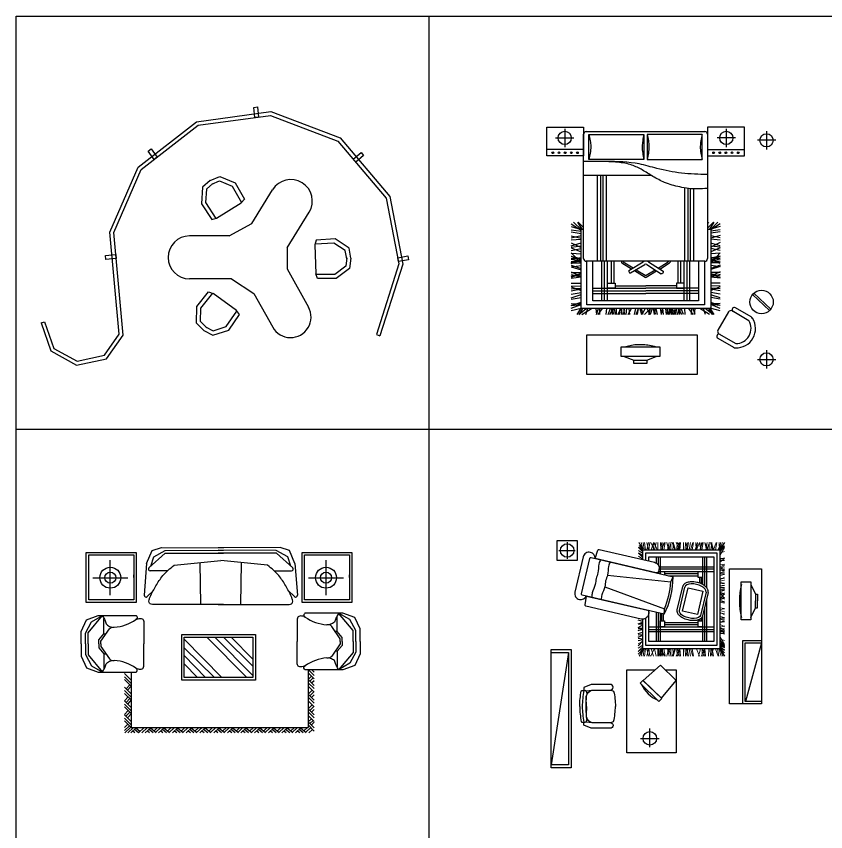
# Model space of a CAD drawing. Extents: x -72339 to 59654, y -38057 to 42097.
# Drawn here: x -72316 to -60556, y 30251 to 42097 of the extents above; entities that cross this region are included whole.
import ezdxf

# ---------------------------------------------------------------- set-up
doc = ezdxf.new("R2010")
doc.units = 0
doc.header["$MEASUREMENT"] = 0
doc.layers.get('0').update_dxf_attribs({"linetype": 'CONTINUOUS'})
doc.layers.add('HUM', color=7, linetype='CONTINUOUS')
doc.layers.add('TOL', color=5, linetype='CONTINUOUS')

# ---------------------------------------------------------------- blocks, each defined once
blk = doc.blocks.new('1045')
for p, q in [((-1863, 1631), (-1560, 2121)), ((-2374, 1705), (-2014, 1928)), ((-1969, 1983), (-2014, 1928)), ((-1349, 1274), (-1028, 1793)), ((-2443, 1689), (-2374, 1705)), ((-2189, 1449), (-1863, 1631)), ((-2189, 1449), (-2765, 1449)), ((-924, 1389), (-945, 1321)), ((-945, 1321), (-932, 898)), ((-1349, 1274), (-1349, 969)), ((-1349, 969), (-1039, 414)), ((-907, 832), (-932, 898)), ((-2155, 824), (-2765, 824)), ((-2155, 824), (-1830, 611)), ((-2490, 637), (-2423, 615)), ((-2082, 364), (-2423, 615)), ((-1830, 611), (-1558, 124)), ((-2042, 306), (-2082, 364)), ((-4923, 185), (-4871, 202)), ((-52, 17), (0, 0))]:
    blk.add_line(p, q)
for points in [[(-1819, 3169), (-1834, 3317), (-1779, 3323), (-1764, 3174)], [(-3278, 2561), (-3368, 2680), (-3324, 2713), (-3234, 2595)], [(-388, 2564), (-273, 2659), (-237, 2617), (-352, 2521)], [(-3833, 1122), (-3982, 1108), (-3987, 1163), (-3838, 1177)], [(258, 1131), (404, 1158), (414, 1104), (268, 1077)]]:
    blk.add_lwpolyline(points, close=True)
for points in [[(-4923, 185), (-4783, -222), (-4409, -429), (-3971, -334), (-3732, 9), (-3867, 1497), (-3469, 2412), (-2641, 3057), (-1589, 3200), (-610, 2826), (91, 1998), (274, 1043), (-52, 17)], [(-4871, 202), (-4739, -184), (-4401, -371), (-4004, -285), (-3788, 24), (-3923, 1506), (-3514, 2447), (-2663, 3109), (-1583, 3256), (-577, 2872), (142, 2023), (331, 1040), (0, 0)], [(-2466, 2256), (-2579, 2159), (-2593, 1917), (-2443, 1689)], [(-2466, 2256), (-2328, 2314), (-2105, 2219), (-1969, 1983)], [(-2427, 2211), (-2521, 2130), (-2533, 1933), (-2382, 1704)], [(-2443, 2202), (-2329, 2250), (-2147, 2172), (-2009, 1934)], [(-480, 1114), (-503, 1236), (-668, 1345), (-942, 1329)], [(-422, 1125), (-449, 1271), (-652, 1405), (-924, 1389)], [(-480, 1132), (-496, 1009), (-654, 890), (-929, 891)], [(-422, 1125), (-441, 977), (-635, 831), (-907, 832)], [(-2559, 74), (-2664, 180), (-2659, 423), (-2490, 637)], [(-2517, 116), (-2605, 204), (-2600, 402), (-2430, 618)], [(-2532, 127), (-2422, 69), (-2234, 132), (-2078, 358)], [(-2559, 74), (-2427, 6), (-2197, 82), (-2042, 306)]]:
    blk.add_lwpolyline(points)
for centre, radius, start, end in [((-1294, 1957), 312, 328.2882, 148.2882), ((-2765, 1137), 312, 90, 270), ((-1298, 269), 297, 209.2114, 29.2114)]:
    blk.add_arc(centre, radius, start, end)
blk = doc.blocks.new('1048')
for p, q in [((-2982, -161), (-2903, 27)), ((-2903, 27), (-2765, 70)), ((-2879, -63), (-2711, 28)), ((-2765, 70), (-1868, 67)), ((-2711, 28), (-1868, 33)), ((-1044, 70), (-1941, 67)), ((-1098, 28), (-1941, 33)), ((-930, -63), (-1098, 28)), ((-906, 27), (-1044, 70)), ((-827, -161), (-906, 27)), ((-3510, -622), (-3510, -111)), ((-2950, -224), (-2713, -11)), ((-2921, -198), (-2879, -63)), ((-2713, -11), (-1868, -10)), ((-2584, -187), (-1905, -118)), ((-1096, -11), (-1941, -10)), ((-1225, -187), (-1905, -118)), ((-859, -224), (-1096, -11)), ((-888, -198), (-930, -63)), ((-376, -622), (-376, -111)), ((-2982, -161), (-3019, -621)), ((-2195, -757), (-2206, -149)), ((-1614, -757), (-1603, -149)), ((-827, -161), (-790, -621)), ((-3169, -362), (-3169, -324)), ((-2678, -267), (-2933, -267)), ((-1131, -267), (-876, -267)), ((-35, -362), (-35, -324)), ((-3766, -367), (-3255, -367)), ((-631, -367), (-121, -367)), ((-2885, -553), (-2977, -641)), ((-925, -553), (-832, -641)), ((-1868, -757), (-2899, -757)), ((-1941, -757), (-910, -757)), ((-3858, -978), (-3686, -916)), ((-3833, -1168), (-3624, -916)), ((-3785, -1010), (-3624, -916)), ((-3686, -916), (-3135, -916)), ((-131, -880), (-682, -880)), ((-212, -1148), (-215, -923)), ((-32, -974), (-193, -880)), ((16, -1132), (-193, -880)), ((41, -943), (-131, -880)), ((118, -1112), (41, -943)), ((-3935, -1148), (-3858, -978)), ((-3872, -1171), (-3785, -1010)), ((-3606, -1184), (-3602, -959)), ((-3023, -1004), (-3023, -1328)), ((-794, -968), (-794, -1292)), ((55, -1135), (-32, -974)), ((-3935, -1328), (-3935, -1148)), ((-3872, -1328), (-3872, -1171)), ((-3833, -1328), (-3833, -1168)), ((-3676, -1270), (-3606, -1184)), ((-3647, -1291), (-3524, -1112)), ((-3606, -1184), (-3573, -1182)), ((-170, -1255), (-293, -1076)), ((-212, -1148), (-244, -1147)), ((-141, -1234), (-212, -1148)), ((16, -1292), (16, -1132)), ((55, -1292), (55, -1135)), ((118, -1292), (118, -1112)), ((-3676, -1328), (-3676, -1270)), ((-3647, -1328), (-3647, -1291)), ((-794, -1616), (-794, -1292)), ((-170, -1292), (-170, -1255)), ((-170, -1292), (-170, -1329)), ((-141, -1292), (-141, -1234)), ((-141, -1292), (-141, -1350)), ((16, -1292), (16, -1452)), ((55, -1292), (55, -1449)), ((118, -1292), (118, -1472)), ((-3935, -1328), (-3935, -1508)), ((-3872, -1328), (-3872, -1485)), ((-3833, -1328), (-3833, -1488)), ((-3676, -1328), (-3676, -1386)), ((-3676, -1386), (-3606, -1472)), ((-3647, -1328), (-3647, -1365)), ((-3647, -1365), (-3524, -1544)), ((-3023, -1652), (-3023, -1328)), ((-170, -1329), (-293, -1508)), ((-141, -1350), (-212, -1436)), ((-3935, -1508), (-3858, -1677)), ((-3872, -1485), (-3785, -1646)), ((-3833, -1488), (-3624, -1740)), ((-3606, -1472), (-3602, -1697)), ((-3606, -1472), (-3573, -1473)), ((-212, -1436), (-244, -1437)), ((-212, -1436), (-215, -1661)), ((16, -1452), (-193, -1704)), ((55, -1449), (-32, -1610)), ((118, -1472), (41, -1641)), ((-3785, -1646), (-3624, -1740)), ((-32, -1610), (-193, -1704)), ((41, -1641), (-131, -1704)), ((-3858, -1677), (-3686, -1740)), ((-3686, -1740), (-3135, -1740)), ((-3304, -1759), (-3206, -1855)), ((-3205, -1740), (-3205, -2543)), ((-131, -1704), (-682, -1704)), ((-637, -1704), (-637, -2543)), ((-637, -1751), (-547, -1838)), ((-632, -1704), (-547, -1786)), ((-584, -1704), (-547, -1739)), ((-3304, -1808), (-3206, -1904)), ((-3304, -1848), (-3206, -1944)), ((-637, -1845), (-588, -1799)), ((-637, -1845), (-547, -1932)), ((-637, -1892), (-547, -1978)), ((-612, -1869), (-563, -1823)), ((-587, -1894), (-547, -1858)), ((-3304, -1958), (-3206, -2054)), ((-3304, -2007), (-3206, -2103)), ((-3227, -1922), (-3281, -1980)), ((-3205, -1943), (-3259, -2002)), ((-637, -1944), (-547, -2031)), ((-637, -2058), (-577, -2002)), ((-3304, -2047), (-3206, -2143)), ((-3252, -2097), (-3304, -2154)), ((-3227, -2121), (-3280, -2178)), ((-637, -2058), (-547, -2145)), ((-637, -2104), (-547, -2191)), ((-612, -2082), (-552, -2026)), ((-587, -2107), (-547, -2070)), ((-3303, -2156), (-3205, -2252)), ((-3303, -2205), (-3205, -2301)), ((-3303, -2245), (-3205, -2341)), ((-3205, -2142), (-3258, -2200)), ((-637, -2156), (-547, -2243)), ((-637, -2270), (-577, -2214)), ((-612, -2294), (-553, -2238)), ((-3251, -2295), (-3303, -2352)), ((-3303, -2359), (-3205, -2456)), ((-3226, -2319), (-3283, -2380)), ((-3203, -2340), (-3260, -2401)), ((-637, -2270), (-547, -2357)), ((-637, -2316), (-547, -2403)), ((-637, -2369), (-547, -2455)), ((-587, -2319), (-547, -2282)), ((-3303, -2408), (-3205, -2505)), ((-3303, -2448), (-3205, -2545)), ((-637, -2463), (-588, -2417)), ((-637, -2463), (-547, -2550)), ((-612, -2487), (-563, -2441)), ((-592, -2507), (-547, -2465)), ((-3303, -2541), (-3255, -2495)), ((-3303, -2585), (-3232, -2518)), ((-3300, -2622), (-3211, -2538)), ((-3256, -2622), (-3173, -2543)), ((-3214, -2622), (-3131, -2543)), ((-3205, -2543), (-637, -2543)), ((-3152, -2622), (-3185, -2594)), ((-3101, -2622), (-3160, -2571)), ((-3080, -2602), (-3140, -2552)), ((-3101, -2622), (-3017, -2543)), ((-3054, -2622), (-2971, -2543)), ((-3002, -2622), (-2918, -2543)), ((-2939, -2622), (-2972, -2594)), ((-2888, -2622), (-2948, -2571)), ((-2844, -2622), (-2927, -2552)), ((-2877, -2594), (-2823, -2543)), ((-2853, -2615), (-2777, -2543)), ((-2808, -2622), (-2724, -2543)), ((-2745, -2622), (-2778, -2594)), ((-2694, -2622), (-2754, -2571)), ((-2650, -2622), (-2733, -2552)), ((-2680, -2596), (-2624, -2543)), ((-2656, -2617), (-2577, -2543)), ((-2608, -2622), (-2525, -2543)), ((-2546, -2622), (-2579, -2594)), ((-2495, -2622), (-2555, -2571)), ((-2451, -2622), (-2534, -2552)), ((-2481, -2596), (-2425, -2543)), ((-2457, -2617), (-2379, -2543)), ((-2410, -2622), (-2326, -2543)), ((-2347, -2622), (-2380, -2594)), ((-2296, -2622), (-2356, -2571)), ((-2252, -2622), (-2335, -2552)), ((-2281, -2597), (-2224, -2543)), ((-2257, -2618), (-2177, -2543)), ((-2208, -2622), (-2125, -2543)), ((-2146, -2622), (-2179, -2594)), ((-2095, -2622), (-2155, -2571)), ((-2051, -2622), (-2134, -2552)), ((-2081, -2597), (-2024, -2543)), ((-2056, -2617), (-1977, -2543)), ((-2008, -2622), (-1925, -2543)), ((-1946, -2622), (-1979, -2594)), ((-1895, -2622), (-1955, -2571)), ((-1851, -2622), (-1934, -2552)), ((-1880, -2597), (-1824, -2543)), ((-1856, -2618), (-1777, -2543)), ((-1808, -2622), (-1724, -2543)), ((-1746, -2622), (-1778, -2594)), ((-1694, -2622), (-1754, -2571)), ((-1650, -2622), (-1733, -2552)), ((-1683, -2594), (-1630, -2543)), ((-1659, -2615), (-1583, -2543)), ((-1614, -2622), (-1531, -2543)), ((-1552, -2622), (-1584, -2594)), ((-1500, -2622), (-1560, -2571)), ((-1456, -2622), (-1540, -2552)), ((-1486, -2597), (-1428, -2543)), ((-1461, -2618), (-1382, -2543)), ((-1413, -2622), (-1329, -2543)), ((-1351, -2622), (-1383, -2594)), ((-1299, -2622), (-1359, -2571)), ((-1255, -2622), (-1338, -2552)), ((-1286, -2596), (-1230, -2543)), ((-1261, -2617), (-1183, -2543)), ((-1214, -2622), (-1131, -2543)), ((-1152, -2622), (-1185, -2594)), ((-1100, -2622), (-1160, -2571)), ((-1057, -2622), (-1140, -2552)), ((-1088, -2596), (-1032, -2543)), ((-1063, -2616), (-985, -2543)), ((-1016, -2622), (-933, -2543)), ((-954, -2622), (-987, -2594)), ((-903, -2622), (-963, -2571)), ((-859, -2622), (-942, -2552)), ((-891, -2595), (-836, -2543)), ((-866, -2616), (-789, -2543)), ((-820, -2622), (-737, -2543)), ((-758, -2622), (-790, -2594)), ((-706, -2622), (-766, -2571)), ((-663, -2622), (-746, -2552)), ((-697, -2593), (-644, -2543)), ((-672, -2614), (-599, -2544)), ((-637, -2506), (-547, -2595)), ((-628, -2622), (-573, -2570))]:
    blk.add_line(p, q)
for points in [[(-3859, -725), (-3859, 0), (-3134, 0), (-3134, -725)], [(-725, -725), (-725, 0), (0, 0), (0, -725)], [(-3821, -689), (-3821, -35), (-3169, -35), (-3169, -689)], [(-687, -689), (-687, -35), (-35, -35), (-35, -689)], [(-2473, -1854), (-2473, -1192), (-1401, -1192), (-1401, -1854)], [(-2437, -1818), (-2437, -1229), (-1438, -1229), (-1438, -1818)]]:
    blk.add_lwpolyline(points, close=True)
for centre, radius in [((-3510, -367), 152), ((-376, -367), 152), ((-3510, -367), 80.5), ((-376, -367), 80.5)]:
    blk.add_circle(centre, radius)
for centre, radius, start, end in [((-2933, -242), 25, 131.9188, 270), ((-876, -242), 25, 270, 48.0812), ((-2994, -623), 25, 175.3908, 313.8936), ((-815, -623), 25, 226.1064, 4.6092), ((-324, -438), 614, 234.5594, 266.2033), ((-3494, -474), 614, 273.7967, 305.4406), ((-324, -2146), 614, 93.7967, 125.4406), ((-3494, -2182), 614, 54.5594, 86.2033)]:
    blk.add_arc(centre, radius, start, end)
for points in [[(-2899, -757), (-2930, -746), (-2946, -728), (-2946, -688), (-2929, -643), (-2848, -487), (-2747, -337), (-2584, -187)], [(-910, -757), (-879, -746), (-863, -728), (-863, -688), (-880, -643), (-961, -487), (-1062, -337), (-1225, -187)], [(-3624, -916), (-3610, -945), (-3585, -994), (-3562, -1048), (-3537, -1067), (-3505, -1080), (-3484, -1087)], [(-3135, -916), (-3120, -938), (-3118, -953), (-3138, -974)], [(-679, -938), (-741, -923), (-771, -929), (-785, -940), (-794, -968)], [(-682, -880), (-697, -902), (-699, -917), (-679, -938)], [(-193, -880), (-207, -909), (-232, -958), (-255, -1012), (-280, -1031), (-312, -1044), (-333, -1051)], [(-3138, -974), (-3076, -959), (-3046, -965), (-3032, -976), (-3023, -1004)], [(-293, -1076), (-321, -1054), (-364, -1050)], [(-3524, -1112), (-3496, -1090), (-3453, -1086)], [(-293, -1508), (-321, -1530), (-364, -1534)], [(-193, -1704), (-207, -1675), (-232, -1626), (-255, -1572), (-280, -1553), (-312, -1540), (-333, -1533)], [(-3624, -1740), (-3610, -1711), (-3585, -1661), (-3562, -1608), (-3537, -1589), (-3505, -1575), (-3484, -1569)], [(-3524, -1544), (-3496, -1565), (-3453, -1570)], [(-3138, -1682), (-3076, -1697), (-3046, -1691), (-3032, -1680), (-3023, -1652)], [(-679, -1646), (-741, -1661), (-771, -1655), (-785, -1644), (-794, -1616)], [(-682, -1704), (-697, -1682), (-699, -1667), (-679, -1646)], [(-3135, -1740), (-3120, -1717), (-3118, -1703), (-3138, -1682)]]:
    blk.add_spline(points, degree=3)
at = {"layer": 'TOL'}
for p, q in [((-2437, -1262), (-1889, -1818)), ((-2110, -1229), (-1529, -1818)), ((-1990, -1229), (-1438, -1789)), ((-1866, -1229), (-1438, -1652)), ((-1752, -1229), (-1438, -1550)), ((-2437, -1387), (-1996, -1818)), ((-2437, -1496), (-2125, -1818)), ((-2437, -1618), (-2242, -1818))]:
    blk.add_line(p, q, dxfattribs=at)
blk = doc.blocks.new('卧室')
for p, q in [((-65, 2010), (470, 2010)), ((-65, 1596), (-65, 2010)), ((196, 1989), (196, 1723)), ((470, 2010), (470, 1596)), ((470, 103), (470, 1910)), ((509, 1949), (2232, 1949)), ((2270, 2010), (2270, 1596)), ((2806, 2010), (2270, 2010)), ((2270, 2010), (2270, 1596)), ((2270, 1910), (2270, 103)), ((2544, 1989), (2544, 1723)), ((2806, 1596), (2806, 2010)), ((3128, 1954), (3128, 1688)), ((63, 1856), (330, 1856)), ((2677, 1856), (2411, 1856)), ((3262, 1821), (2995, 1821)), ((470, 1689), (-65, 1689)), ((2270, 1689), (2806, 1689)), ((470, 1596), (-65, 1596)), ((2270, 1596), (2806, 1596)), ((1455, 1310), (477, 1310)), ((291, 609), (437, 518)), ((323, 633), (437, 525)), ((383, 633), (445, 532)), ((390, 633), (470, 553)), ((461, 633), (470, 620)), ((2286, 633), (2270, 611)), ((2357, 633), (2270, 547)), ((2364, 633), (2301, 532)), ((2423, 633), (2317, 532)), ((2457, 610), (2318, 523)), ((291, 567), (437, 527)), ((291, 522), (437, 500)), ((291, 493), (437, 469)), ((2457, 568), (2318, 529)), ((2457, 522), (2318, 501)), ((2457, 493), (2318, 471)), ((291, 403), (437, 437)), ((291, 435), (437, 399)), ((291, 373), (437, 386)), ((2457, 436), (2318, 401)), ((2457, 403), (2318, 435)), ((2457, 372), (2318, 385)), ((291, 334), (437, 264)), ((291, 289), (437, 330)), ((291, 269), (437, 286)), ((291, 258), (437, 199)), ((291, 220), (437, 251)), ((2457, 335), (2318, 268)), ((2457, 289), (2318, 328)), ((2457, 269), (2318, 285)), ((2457, 259), (2318, 202)), ((2457, 219), (2318, 249)), ((291, 186), (437, 38)), ((291, 180), (437, 174)), ((291, 139), (437, 106)), ((291, 136), (437, 67)), ((291, 93), (437, 121)), ((2457, 186), (2318, 36)), ((2457, 180), (2318, 174)), ((2457, 140), (2318, 108)), ((2457, 137), (2318, 71)), ((2457, 92), (2318, 119)), ((291, 111), (437, 105)), ((291, 44), (437, 98)), ((291, 94), (437, 65)), ((291, 32), (437, 87)), ((291, 60), (437, 66)), ((291, 42), (437, 42)), ((291, 7), (437, -42)), ((291, -15), (437, 2)), ((2232, 64), (509, 64)), ((736, -512), (736, 64)), ((774, -512), (774, 64)), ((818, -512), (818, 64)), ((871, 64), (871, -256)), ((910, 64), (910, -256)), ((1021, 64), (1021, 50)), ((1027, 40), (1165, -45)), ((1047, 64), (1047, 58)), ((1047, 58), (1190, -30)), ((1127, -68), (1334, 55)), ((1210, -72), (1358, 15)), ((1390, 15), (1532, -76)), ((1415, 54), (1625, -80)), ((1552, -34), (1701, 58)), ((1576, -49), (1720, 40)), ((1701, 64), (1701, 58)), ((1727, 64), (1727, 50)), ((1838, 64), (1838, -256)), ((1876, 64), (1876, -256)), ((1930, -512), (1930, 64)), ((1973, -512), (1973, 64)), ((2012, -512), (2012, 64)), ((2457, 111), (2318, 105)), ((2457, 43), (2318, 95)), ((2457, 94), (2318, 66)), ((2457, 31), (2318, 84)), ((2457, 60), (2318, 66)), ((2457, 42), (2318, 42)), ((2457, 7), (2318, -39)), ((2457, -15), (2318, 1)), ((291, -15), (437, -58)), ((291, -89), (437, -159)), ((291, -100), (437, -98)), ((291, -152), (437, -116)), ((1154, -105), (1210, -72)), ((1210, -72), (1367, -169)), ((1235, -58), (1367, -139)), ((1381, -139), (1508, -60)), ((1381, -169), (1532, -76)), ((1532, -76), (1598, -117)), ((2457, -14), (2318, -56)), ((2457, -88), (2318, -154)), ((2457, -100), (2318, -98)), ((2457, -153), (2318, -118)), ((437, -120), (291, -171)), ((291, -126), (437, -169)), ((291, -181), (437, -164)), ((2318, -123), (2457, -171)), ((2457, -126), (2318, -167)), ((2457, -181), (2318, -165)), ((291, -252), (437, -254)), ((291, -298), (437, -291)), ((291, -306), (437, -363)), ((291, -337), (437, -325)), ((291, -366), (437, -338)), ((607, -328), (1374, -328)), ((929, -292), (1374, -292)), ((1818, -292), (1374, -292)), ((2140, -328), (1374, -328)), ((2457, -252), (2318, -253)), ((2457, -298), (2318, -291)), ((2457, -305), (2318, -360)), ((2457, -337), (2318, -325)), ((2457, -366), (2318, -340)), ((291, -413), (437, -391)), ((291, -468), (437, -419)), ((291, -487), (437, -460)), ((607, -366), (1374, -366)), ((607, -405), (1374, -405)), ((2140, -366), (1374, -366)), ((2140, -405), (1374, -405)), ((2457, -414), (2318, -392)), ((2457, -469), (2318, -422)), ((2457, -487), (2318, -462)), ((3172, -652), (2924, -420)), ((3190, -632), (2942, -401)), ((291, -578), (437, -531)), ((291, -548), (437, -553)), ((291, -619), (437, -562)), ((291, -580), (437, -563)), ((2457, -578), (2318, -533)), ((2457, -548), (2318, -553)), ((2457, -580), (2318, -564)), ((2457, -620), (2318, -565)), ((291, -653), (437, -616)), ((379, -707), (437, -617)), ((399, -707), (508, -623)), ((406, -707), (457, -623)), ((447, -707), (587, -623)), ((503, -707), (533, -623)), ((663, -707), (654, -623)), ((656, -707), (686, -623)), ((684, -707), (746, -623)), ((707, -707), (704, -623)), ((799, -707), (807, -623)), ((826, -707), (860, -623)), ((851, -707), (901, -623)), ((873, -623), (886, -707)), ((911, -707), (887, -623)), ((898, -623), (888, -707)), ((934, -707), (921, -623)), ((949, -707), (947, -623)), ((966, -707), (1018, -623)), ((997, -623), (989, -707)), ((1035, -707), (1018, -623)), ((1022, -707), (1024, -623)), ((1064, -623), (1044, -707)), ((1068, -707), (1055, -623)), ((1092, -623), (1084, -707)), ((1117, -707), (1165, -623)), ((1130, -623), (1139, -707)), ((1211, -707), (1228, -623)), ((1236, -707), (1268, -623)), ((1253, -707), (1268, -623)), ((1287, -623), (1314, -707)), ((1336, -707), (1312, -623)), ((1367, -623), (1318, -707)), ((1356, -707), (1443, -623)), ((1387, -623), (1435, -707)), ((1418, -707), (1442, -623)), ((1467, -623), (1440, -707)), ((1500, -707), (1486, -623)), ((1518, -707), (1486, -623)), ((1508, -623), (1501, -707)), ((1543, -707), (1526, -623)), ((1602, -707), (1590, -623)), ((1603, -707), (1617, -623)), ((1629, -707), (1621, -623)), ((1661, -623), (1670, -707)), ((1682, -623), (1703, -707)), ((1685, -707), (1698, -623)), ((1711, -707), (1728, -623)), ((1725, -707), (1722, -623)), ((1724, -623), (1746, -707)), ((1780, -707), (1729, -623)), ((1750, -623), (1757, -707)), ((1807, -707), (1759, -623)), ((1794, -623), (1785, -707)), ((1797, -707), (1799, -623)), ((1812, -707), (1825, -623)), ((1835, -707), (1859, -623)), ((1896, -707), (1845, -623)), ((1848, -623), (1858, -707)), ((1873, -623), (1861, -707)), ((1921, -707), (1886, -623)), ((1947, -707), (1939, -623)), ((2063, -707), (2000, -623)), ((2039, -707), (2042, -623)), ((2091, -707), (2061, -623)), ((2083, -707), (2093, -623)), ((2299, -707), (2160, -623)), ((2243, -707), (2214, -623)), ((2347, -707), (2238, -623)), ((2341, -707), (2289, -623)), ((2457, -654), (2309, -616)), ((2367, -707), (2309, -617)), ((2575, -672), (2422, -937)), ((2872, -799), (2628, -658)), ((2904, -743), (2677, -612)), ((2421, -1055), (2648, -1186)), ((2436, -990), (2680, -1130)), ((3128, -1228), (3128, -1494)), ((1058, -1319), (1200, -1375)), ((1387, -1375), (1523, -1319)), ((2995, -1361), (3262, -1361))]:
    blk.add_line(p, q)
for points in [[(548, 1907), (1348, 1907), (1348, 1544), (548, 1544)], [(2192, 1907), (1392, 1907), (1392, 1544), (2192, 1544)], [(818, -256), (929, -256), (929, -328), (818, -328)], [(1930, -256), (1818, -256), (1818, -328), (1930, -328)], [(517, -1004), (2121, -1004), (2121, -1583), (517, -1581)], [(1018, -1177), (1576, -1177), (1576, -1319), (1018, -1319)], [(1200, -1375), (1387, -1375), (1387, -1422), (1200, -1422)]]:
    blk.add_lwpolyline(points, close=True)
for points in [[(674, 64), (674, 1310)], [(723, 64), (723, 1310)], [(756, 64), (756, 1310)], [(805, 64), (805, 1310)], [(1942, 64), (1942, 1127)], [(1991, 64), (1991, 1121)], [(2025, 64), (2025, 1118)], [(2073, 64), (2073, 1115)], [(2270, 532), (2318, 532), (2318, -623), (437, -623), (437, 532), (470, 532)], [(2229, 64), (2229, -571), (519, -571), (519, 64)], [(2140, 64), (2140, -512), (607, -512), (607, 64)]]:
    blk.add_lwpolyline(points)
for centre, radius in [((196, 1856), 96.2), ((2544, 1856), 96.2), ((3128, 1821), 96.2), ((24, 1641), 12.8), ((113, 1641), 12.8), ((202, 1641), 12.8), ((292, 1641), 12.8), ((381, 1641), 12.8), ((2359, 1641), 12.8), ((2449, 1641), 12.8), ((2538, 1641), 12.8), ((2627, 1641), 12.8), ((2717, 1641), 12.8), ((3056, -528), 170), ((3128, -1361), 96.2)]:
    blk.add_circle(centre, radius)
for centre, radius, start, end in [((509, 1910), 38.5, 90, 180), ((2232, 1910), 38.5, 0, 90), ((509, 103), 38.5, 180, 270), ((1034, 50), 12.8, 180, 238.4706), ((1373, -11), 77.1, 101.7319, 120.5682), ((1373, -11), 30.8, 57.5996, 120.5682), ((1373, -11), 77.1, 57.5996, 78.2681), ((1714, 50), 12.8, 301.5294, 0), ((2232, 103), 38.5, 270, 0), ((1374, -128), 12.8, 238.4706, 301.9314), ((1374, -158), 12.8, 238.4706, 301.9314), ((2608, -691), 38.5, 60, 150), ((2660, -640), 32.1, 60, 240), ((2687, -913), 281, 268.1506, 31.8494), ((2687, -913), 217, 268.1506, 31.8494), ((2872, -799), 64.2, 31.8494, 60), ((2456, -956), 38.5, 150, 240), ((2437, -1027), 32.1, 60, 240), ((2680, -1130), 64.2, 240, 268.1506)]:
    blk.add_arc(centre, radius, start, end)
for points in [[(548, 1907), (567, 1816), (574, 1734), (567, 1635), (548, 1544)], [(1348, 1907), (1329, 1816), (1322, 1734), (1329, 1635), (1348, 1544)], [(1392, 1907), (1412, 1816), (1419, 1734), (1412, 1635), (1392, 1544)], [(2192, 1907), (2173, 1816), (2166, 1734), (2173, 1635), (2192, 1544)], [(1066, -1177), (1145, -1158), (1240, -1145), (1290, -1143), (1382, -1148), (1473, -1165), (1523, -1177)]]:
    blk.add_spline(points, degree=3)
for points, knots in [([(2270, 1323), (2144, 1327), (1897, 1335), (1566, 1398), (1212, 1508), (852, 1513), (585, 1514), (477, 1515)], [7.223389, 7.223389, 7.223389, 7.223389, 386.135262, 747.950655, 1014.373481, 1493.398235, 1816.440958, 1816.440958, 1816.440958, 1816.440958]), ([(2270, 1122), (2222, 1118), (2087, 1108), (1876, 1135), (1657, 1198), (1479, 1292), (1330, 1392), (1161, 1474), (949, 1510), (792, 1512), (706, 1513)], [7.241339, 7.241339, 7.241339, 7.241339, 152.040411, 411.673231, 641.138988, 832.958668, 1012.969645, 1178.339699, 1391.716588, 1650.034643, 1650.034643, 1650.034643, 1650.034643]), ([(1127, -68), (1126, -74), (1125, -86), (1136, -104), (1148, -105), (1154, -105)], [0.555043, 0.555043, 0.555043, 0.555043, 7.428808, 15.567233, 21.513827, 21.513827, 21.513827, 21.513827]), ([(1625, -80), (1626, -86), (1627, -98), (1615, -116), (1603, -117), (1598, -117)], [0.555043, 0.555043, 0.555043, 0.555043, 7.428808, 15.567233, 21.513827, 21.513827, 21.513827, 21.513827])]:
    blk.add_open_spline(points, degree=3, knots=knots)
blk = doc.blocks.new('书房1')
blk.add_line((1901, -686), (1901, -686))
for points in [[(0, 0), (288, 0), (288, -291), (0, -291)], [(2113, -537), (2047, -537), (2047, -450), (2113, -450)], [(2502, -413), (2967, -413), (2967, -2374), (2502, -2374)], [(1901, -686), (2116, -737), (2036, -1076), (1821, -1026)], [(2675, -602), (2813, -602), (2813, -1154), (2675, -1154)], [(1560, -1253), (1494, -1253), (1494, -1166), (1560, -1166)], [(2113, -1253), (2047, -1253), (2047, -1166), (2113, -1166)], [(2697, -1453), (2967, -1453), (2967, -2374), (2697, -2374)], [(2731, -1487), (2967, -1487), (2967, -2340), (2731, -2340)], [(-87, -1583), (205, -1583), (205, -3302), (-87, -3302)], [(-87, -1626), (163, -1626), (163, -3260), (-87, -3260)], [(1515, -2292), (1729, -2035), (1499, -1812), (1248, -2034)], [(1205, -2072), (1478, -2337), (1518, -2295), (1245, -2031)]]:
    blk.add_lwpolyline(points, close=True)
for points in [[(144, -25), (144, -266)], [(2431, -27), (2363, -136)], [(25, -145), (263, -145)], [(1244, -276), (1244, -135), (2363, -135), (2363, -1571), (1244, -1571), (1244, -1143)], [(1290, -287), (1290, -181), (2317, -181), (2317, -1525), (1290, -1525), (1290, -1127)], [(1332, -297), (1332, -236), (2275, -236), (2275, -1468), (1332, -1468), (1332, -1046)], [(1440, -236), (1440, -327)], [(1467, -236), (1467, -354)], [(1494, -236), (1494, -483)], [(2113, -236), (2113, -638)], [(2140, -236), (2140, -655)], [(2167, -236), (2167, -679)], [(1467, -460), (1467, -477)], [(1471, -450), (2275, -450)], [(1479, -383), (2275, -383)], [(1480, -410), (2275, -410)], [(1494, -483), (1494, -450), (1560, -450), (1560, -498)], [(731, -502), (1650, -600)], [(1560, -481), (2047, -481)], [(1619, -512), (2047, -512)], [(2069, -537), (2069, -619)], [(2091, -537), (2091, -628)], [(692, -671), (1558, -991)], [(1745, -1008), (1825, -669)], [(1775, -1015), (1855, -676)], [(2363, -656), (2431, -649)], [(2363, -681), (2431, -681)], [(2813, -639), (2879, -779), (2879, -878)], [(2162, -748), (2082, -1087)], [(2191, -755), (2112, -1094)], [(2879, -779), (2908, -779), (2908, -878)], [(2167, -858), (2167, -1468)], [(2813, -1117), (2879, -977), (2879, -878)], [(2879, -977), (2908, -977), (2908, -878)], [(1332, -1036), (1332, -1019)], [(1440, -1044), (1440, -1468)], [(1467, -1051), (1467, -1468)], [(1494, -1057), (1494, -1468)], [(1516, -1062), (1516, -1166)], [(2140, -973), (2140, -1468)], [(1244, -1178), (1177, -1158)], [(1177, -1208), (1244, -1184)], [(1538, -1067), (1538, -1166)], [(2069, -1145), (2069, -1166)], [(2091, -1129), (2091, -1166)], [(2113, -1089), (2113, -1468)], [(1244, -1213), (1177, -1215)], [(1177, -1262), (1244, -1226)], [(1244, -1278), (1177, -1277)], [(1177, -1307), (1244, -1284)], [(1244, -1295), (1177, -1308)], [(1332, -1253), (2275, -1253)], [(1332, -1293), (2275, -1293)], [(1560, -1191), (2047, -1191)], [(1560, -1222), (2047, -1222)], [(1177, -1352), (1244, -1330)], [(1244, -1371), (1177, -1376)], [(1177, -1403), (1244, -1377)], [(1332, -1320), (2275, -1320)], [(1244, -1431), (1177, -1424)], [(1177, -1451), (1244, -1436)], [(2363, -1504), (2431, -1542)], [(2363, -1525), (2431, -1555)], [(2967, -1487), (2734, -2340)], [(163, -1626), (-87, -3260)], [(2363, -1540), (2431, -1594)], [(2363, -1558), (2431, -1590)], [(2363, -1564), (2431, -1630)], [(2363, -1571), (2431, -1678)], [(1567, -1878), (1727, -1878), (1727, -3084), (1013, -3084), (1013, -1878), (1425, -1878)], [(494, -2090), (389, -2137), (389, -2179)], [(365, -2177), (405, -2180)], [(418, -2183), (514, -2175)], [(433, -2220), (424, -2252)], [(433, -2598), (424, -2566)], [(365, -2641), (405, -2638)], [(494, -2728), (389, -2680), (389, -2639)], [(418, -2635), (514, -2643)], [(1346, -3000), (1346, -2730)], [(1211, -2874), (1481, -2874)]]:
    blk.add_lwpolyline(points)
at = {"lineweight": 0}
for points in [[(1182, -97), (1244, -136), (1244, -135)], [(1182, -102), (1244, -164), (1244, -163)], [(1188, -27), (1244, -117)], [(1191, -70), (1244, -126)], [(1219, -27), (1244, -118)], [(1249, -27), (1265, -135)], [(1266, -27), (1284, -135)], [(1301, -27), (1327, -135)], [(1326, -27), (1302, -135)], [(1344, -27), (1333, -135)], [(1359, -27), (1411, -135)], [(1397, -27), (1367, -135)], [(1407, -27), (1395, -135)], [(1407, -27), (1451, -135)], [(1439, -27), (1416, -135)], [(1460, -27), (1464, -135)], [(1503, -27), (1507, -135)], [(1511, -27), (1532, -135)], [(1557, -27), (1516, -135)], [(1535, -27), (1530, -135)], [(1568, -27), (1547, -135)], [(1589, -27), (1640, -135)], [(1591, -27), (1615, -135)], [(1625, -27), (1604, -135)], [(1658, -27), (1617, -135)], [(1653, -27), (1653, -135)], [(1671, -27), (1707, -135)], [(1690, -27), (1678, -135)], [(1685, -27), (1717, -135)], [(1728, -27), (1779, -135)], [(1742, -27), (1740, -135)], [(1776, -27), (1750, -135)], [(1752, -135), (1785, -41), (1785, -27)], [(1753, -27), (1785, -135)], [(1792, -27), (1780, -135)], [(1834, -27), (1836, -135)], [(1863, -27), (1858, -135)], [(1862, -27), (1905, -135)], [(1888, -27), (1879, -135)], [(1906, -27), (1886, -135)], [(1936, -27), (1919, -135)], [(1972, -27), (1936, -135)], [(1981, -27), (1962, -135)], [(2039, -27), (2004, -135)], [(2016, -27), (2020, -135)], [(2066, -27), (2023, -135)], [(2037, -27), (2025, -135)], [(2065, -27), (2087, -135)], [(2112, -27), (2071, -135)], [(2090, -27), (2085, -135)], [(2123, -27), (2102, -135)], [(2144, -27), (2195, -135)], [(2146, -27), (2170, -135)], [(2180, -27), (2159, -135)], [(2213, -27), (2172, -135)], [(2208, -27), (2208, -135)], [(2226, -27), (2261, -135)], [(2245, -27), (2232, -135)], [(2240, -27), (2271, -135)], [(2308, -27), (2273, -135)], [(2318, -27), (2299, -135)], [(2376, -27), (2341, -135)], [(2353, -27), (2357, -135)], [(2402, -27), (2360, -135)], [(2374, -27), (2362, -135)], [(2431, -77), (2363, -149), (2363, -149)], [(2431, -79), (2363, -167), (2363, -167)], [(2431, -94), (2363, -136), (2363, -135)], [(2431, -102), (2363, -215), (2363, -215)], [(1182, -145), (1244, -189), (1244, -188)], [(1182, -179), (1244, -217), (1244, -217)], [(1182, -183), (1244, -245), (1244, -245)], [(1182, -227), (1244, -270), (1244, -270)], [(2431, -158), (2363, -182), (2363, -181)], [(2431, -252), (2363, -276), (2363, -276)], [(2431, -264), (2363, -256), (2363, -256)], [(2431, -263), (2363, -313), (2363, -313)], [(2431, -290), (2363, -288), (2363, -287)], [(2431, -345), (2363, -351), (2363, -350)], [(2431, -355), (2363, -383), (2363, -383)], [(2431, -367), (2363, -408), (2363, -408)], [(2363, -391), (2431, -401)], [(2363, -407), (2431, -398)], [(2431, -420), (2363, -400), (2363, -399)], [(2431, -431), (2363, -421), (2363, -420)], [(2431, -439), (2363, -437), (2363, -436)], [(2431, -438), (2363, -480), (2363, -479)], [(2363, -467), (2431, -461)], [(2431, -494), (2363, -481), (2363, -480)], [(2431, -482), (2363, -484), (2363, -484)], [(2363, -509), (2431, -492)], [(2431, -532), (2363, -570), (2363, -570)], [(2363, -549), (2431, -556)], [(2363, -592), (2431, -574)], [(2431, -619), (2363, -608), (2363, -607)], [(2363, -631), (2431, -623)], [(2431, -700), (2363, -714), (2363, -713)], [(2431, -712), (2363, -738), (2363, -738)], [(2363, -725), (2431, -730)], [(2431, -727), (2363, -738), (2363, -738)], [(2363, -750), (2431, -772)], [(2363, -799), (2431, -760)], [(2431, -835), (2363, -765), (2363, -764)], [(2431, -785), (2363, -766), (2363, -765)], [(2431, -776), (2363, -846), (2363, -845)], [(2363, -812), (2431, -850)], [(2431, -826), (2363, -845), (2363, -845)], [(2363, -860), (2431, -839)], [(2431, -884), (2363, -872), (2363, -872)], [(2431, -898), (2363, -872), (2363, -872)], [(2363, -886), (2431, -881)], [(2431, -910), (2363, -897), (2363, -896)], [(2363, -980), (2431, -987)], [(2431, -992), (2363, -1003), (2363, -1002)], [(2363, -1018), (2431, -1037)], [(2431, -1078), (2363, -1040), (2363, -1040)], [(2363, -1061), (2431, -1055)], [(2363, -1102), (2431, -1119)], [(2431, -1117), (2363, -1130), (2363, -1130)], [(2431, -1129), (2363, -1126), (2363, -1126)], [(2431, -1172), (2363, -1131), (2363, -1130)], [(2363, -1144), (2431, -1150)], [(2431, -1172), (2363, -1174), (2363, -1174)], [(2431, -1179), (2363, -1190), (2363, -1189)], [(2363, -1213), (2431, -1252)], [(2363, -1262), (2431, -1240)], [(2431, -1285), (2363, -1274), (2363, -1273)], [(2431, -1300), (2363, -1274), (2363, -1273)], [(2363, -1287), (2431, -1282)], [(2431, -1348), (2363, -1297), (2363, -1297)], [(2431, -1312), (2363, -1298), (2363, -1298)], [(2431, -1320), (2363, -1323), (2363, -1323)], [(2431, -1359), (2363, -1334), (2363, -1334)], [(2431, -1347), (2363, -1354), (2363, -1354)], [(2431, -1508), (2363, -1395), (2363, -1395)], [(1177, -1529), (1244, -1457), (1244, -1457)], [(1177, -1502), (1244, -1462), (1244, -1461)], [(1177, -1565), (1244, -1518), (1244, -1517)], [(2431, -1452), (2363, -1429), (2363, -1428)], [(2431, -1532), (2363, -1443), (2363, -1443)], [(2431, -1517), (2363, -1475), (2363, -1474)], [(2431, -1533), (2363, -1490)], [(1177, -1610), (1244, -1542), (1244, -1542)], [(1177, -1613), (1244, -1571), (1244, -1570)], [(1177, -1651), (1254, -1571)], [(1189, -1678), (1256, -1571)], [(1219, -1678), (1249, -1571)], [(1249, -1678), (1265, -1571)], [(1267, -1678), (1284, -1571)], [(1301, -1678), (1327, -1571)], [(1326, -1678), (1302, -1571)], [(1344, -1678), (1333, -1571)], [(1359, -1678), (1411, -1571)], [(1397, -1678), (1367, -1571)], [(1439, -1678), (1416, -1571)], [(1460, -1678), (1464, -1571)], [(1472, -1678), (1476, -1571)], [(1480, -1678), (1502, -1571)], [(1503, -1678), (1507, -1571)], [(1511, -1678), (1532, -1571)], [(1557, -1678), (1516, -1571)], [(1537, -1678), (1516, -1571)], [(1535, -1678), (1530, -1571)], [(1568, -1678), (1547, -1571)], [(1590, -1678), (1640, -1571)], [(1591, -1678), (1616, -1571)], [(1625, -1678), (1604, -1571)], [(1658, -1678), (1617, -1571)], [(1653, -1678), (1653, -1571)], [(1671, -1678), (1707, -1571)], [(1690, -1678), (1678, -1571)], [(1685, -1678), (1717, -1571)], [(1728, -1678), (1779, -1571)], [(1742, -1678), (1740, -1571)], [(1776, -1678), (1750, -1571)], [(1753, -1678), (1785, -1571)], [(1792, -1678), (1780, -1571)], [(1834, -1678), (1836, -1571)], [(1863, -1678), (1858, -1571)], [(1862, -1678), (1905, -1571)], [(1887, -1678), (1879, -1571)], [(1906, -1678), (1886, -1571)], [(1936, -1678), (1919, -1571)], [(1971, -1678), (1936, -1571)], [(1981, -1678), (1962, -1571)], [(2065, -1678), (2023, -1571)], [(2051, -1678), (2082, -1571)], [(2093, -1678), (2145, -1571)], [(2107, -1678), (2105, -1571)], [(2142, -1678), (2115, -1571)], [(2119, -1678), (2151, -1571)], [(2157, -1678), (2145, -1571)], [(2199, -1678), (2201, -1571)], [(2229, -1678), (2223, -1571)], [(2228, -1678), (2270, -1571)], [(2253, -1678), (2244, -1571)], [(2272, -1678), (2252, -1571)], [(2337, -1678), (2301, -1571)], [(2346, -1678), (2327, -1571)], [(2381, -1678), (2349, -1571)], [(2405, -1678), (2363, -1571)]]:
    blk.add_lwpolyline(points, dxfattribs=at)
for points in [[(551, -262, 0.361155), (483, -172), (483, -172, 0.414214), (377, -238), (257, -750, 0.414214), (323, -856), (323, -856, 0.361155), (424, -806, 0.361155)], [(1555, -1071), (364, -792, -0.414214), (351, -772), (472, -260, -0.414214), (491, -248), (1683, -527)], [(523, -2174), (769, -2174, 0.414214), (811, -2132), (811, -2132, 0.414214), (769, -2090), (494, -2090)], [(327, -2409, -0.050655), (350, -2186, -0.050655)], [(349, -2187, -0.414214), (365, -2177), (365, -2177)], [(424, -2409), (421, -2281, -0.421687), (526, -2174), (769, -2174)], [(769, -2174, -0.153774), (820, -2188, -0.055221), (845, -2409, -0.055221)], [(327, -2409, 0.050655), (350, -2632, 0.050655)], [(424, -2409), (421, -2536, 0.421687), (526, -2644), (769, -2644)], [(769, -2644, 0.153774), (820, -2629, 0.055221), (845, -2409, 0.055221)], [(349, -2631, 0.414214), (365, -2641), (365, -2641)], [(523, -2644), (769, -2644, -0.414214), (811, -2686), (811, -2686, -0.414214), (769, -2728), (494, -2728)]]:
    blk.add_lwpolyline(points, format="xyb")
for points in [[(611, -128), (1412, -316, -0.414214), (1478, -422), (1472, -449, -0.414214), (1438, -470), (553, -262), (592, -140, -0.414214)], [(425, -806), (1311, -1014, -0.414214), (1331, -1048), (1325, -1075, -0.414214), (1219, -1141), (418, -953, -0.414214), (406, -933)]]:
    blk.add_lwpolyline(points, format="xyb", close=True)
for centre, radius in [((144, -145), 98.3), ((1346, -2874), 99)]:
    blk.add_circle(centre, radius)
for centre, radius, start, end in [((470, -530), 1213, 333.4802, 0.1193), ((900, -218), 842, 333.0038, 338.4673), ((482, -533), 1170, 336.9184, 356.6811), ((3665, -878), 1018, 166.424, 193.576), ((716, -1000), 842, 355.1322, 0.5957), ((1662, -1873), 490, 206.0738, 245.6727), ((1437, -2409), 1073, 167.6244, 180), ((396, -2216), 36.9, 354.352, 76.8902), ((1939, -2409), 1523, 174.4847, 180), ((1437, -2409), 1073, 180, 192.3756), ((1939, -2409), 1523, 180, 185.5153), ((396, -2602), 36.9, 283.1098, 5.648)]:
    blk.add_arc(centre, radius, start, end)
blk.add_ellipse((2008, -712), major_axis=(154, -36), ratio=0.479295, start_param=0, end_param=3.141593)
at = {"extrusion": (0, 0, -1)}
blk.add_ellipse((1929, -1051), major_axis=(154, -36), ratio=0.479295, start_param=0, end_param=3.141593, dxfattribs=at)
for points in [[(629, -280), (607, -342), (592, -470), (565, -552), (553, -638), (509, -759), (501, -824)], [(768, -313), (746, -375), (731, -502), (704, -585), (692, -671), (648, -791), (640, -857)]]:
    blk.add_spline(points, degree=3)
for points in [[(2191, -755), (2192, -751), (2193, -748), (2193, -741), (2193, -737), (2193, -731), (2192, -727), (2191, -721), (2190, -717), (2187, -711), (2186, -708), (2182, -700), (2180, -696), (2174, -687), (2170, -683), (2163, -675), (2159, -671), (2151, -664), (2146, -660), (2134, -651), (2126, -646), (2109, -636), (2099, -631), (2080, -623), (2070, -619), (2050, -613), (2039, -610), (2015, -604), (2001, -602), (1973, -599), (1959, -599), (1936, -600), (1927, -601), (1908, -604), (1899, -606), (1884, -610), (1878, -613), (1867, -618), (1861, -621), (1853, -627), (1849, -630), (1843, -636), (1840, -640), (1834, -647), (1832, -651), (1828, -658), (1827, -662), (1825, -667), (1825, -668), (1825, -669)], [(2112, -1094), (2111, -1097), (2110, -1100), (2107, -1107), (2106, -1110), (2102, -1116), (2100, -1119), (2096, -1124), (2094, -1126), (2089, -1131), (2086, -1133), (2080, -1139), (2075, -1141), (2066, -1146), (2061, -1149), (2051, -1153), (2046, -1154), (2035, -1157), (2030, -1159), (2015, -1161), (2005, -1162), (1985, -1163), (1975, -1163), (1954, -1162), (1943, -1161), (1922, -1158), (1911, -1156), (1887, -1150), (1873, -1146), (1847, -1136), (1835, -1130), (1814, -1119), (1806, -1114), (1791, -1103), (1784, -1097), (1773, -1087), (1768, -1082), (1760, -1072), (1757, -1067), (1752, -1057), (1750, -1053), (1747, -1045), (1746, -1040), (1744, -1031), (1744, -1027), (1744, -1018), (1744, -1015), (1745, -1010), (1745, -1009), (1745, -1008)]]:
    blk.add_open_spline(points, degree=3, knots=[0, 0, 0, 0, 0.0748, 0.0748, 0.1496, 0.1496, 0.2244, 0.2244, 0.2992, 0.2992, 0.374, 0.374, 0.489823, 0.489823, 0.605647, 0.605647, 0.721471, 0.721471, 0.837295, 0.837295, 1.026129, 1.026129, 1.214964, 1.214964, 1.403799, 1.403799, 1.592634, 1.592634, 1.840273, 1.840273, 2.087913, 2.087913, 2.273593, 2.273593, 2.459273, 2.459273, 2.597964, 2.597964, 2.736654, 2.736654, 2.836912, 2.836912, 2.93717, 2.93717, 3.037428, 3.037428, 3.119753, 3.119753, 3.141593, 3.141593, 3.141593, 3.141593])

msp = doc.modelspace()

# ---------------------------------------------------------------- linework, layer by layer
for p, q in [((-72316, 42097), (-18316, 42097)), ((-72316, 12097), (-72316, 42097)), ((-66316, 12097), (-66316, 42097)), ((-72316, 36097), (-18316, 36097))]:
    msp.add_line(p, q)

# ---------------------------------------------------------------- block references
for name, p in [('卧室', (-64544, 38474)), ('书房1', (-64457, 34481))]:
    msp.add_blockref(name, p)
at = {"layer": 'HUM'}
for name, p in [('1045', (-67033, 37457)), ('1048', (-67440, 34308))]:
    msp.add_blockref(name, p, dxfattribs=at)

doc.saveas('drawing.dxf')
